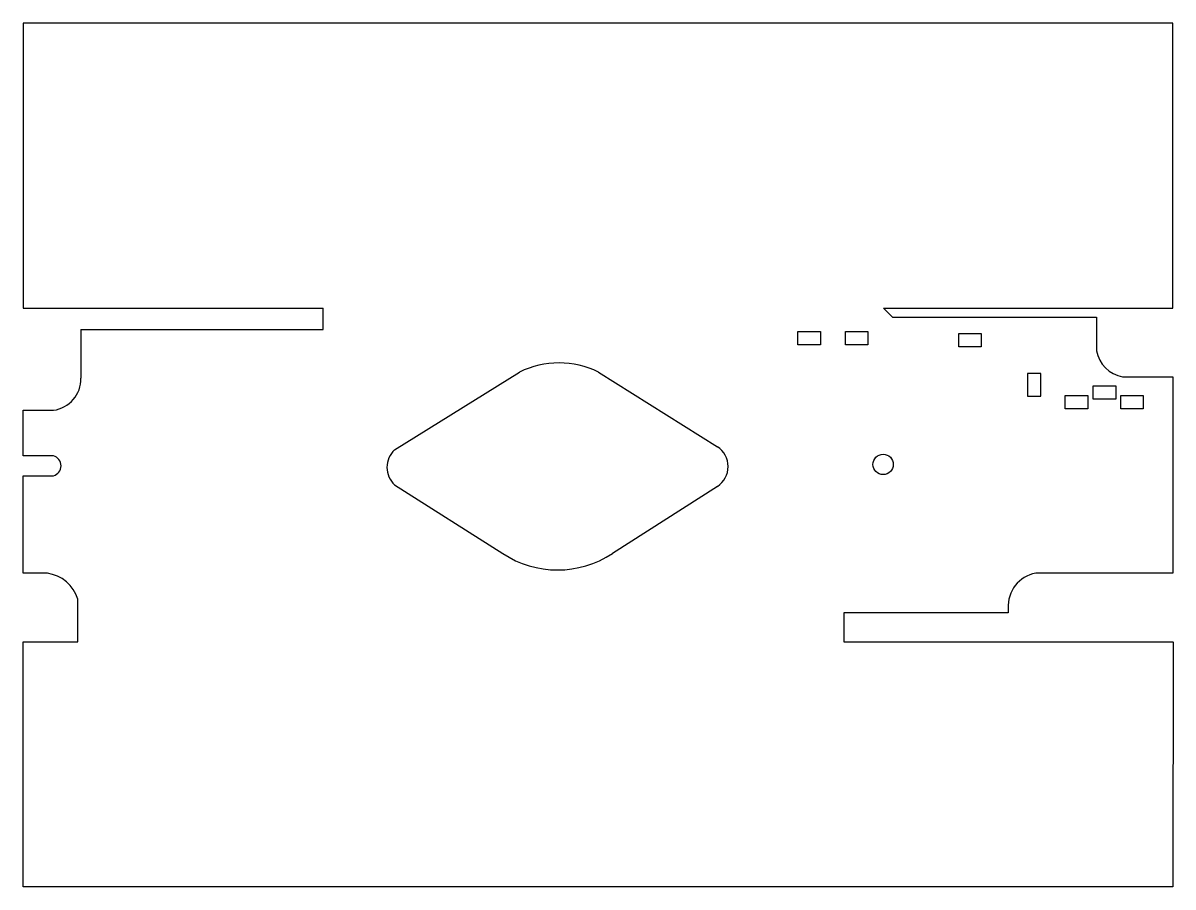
# Model space of a CAD drawing. Extents: x 0 to 95.9, y -20.4 to 51.6.
import ezdxf

# ---------------------------------------------------------------- set-up
doc = ezdxf.new("R2010")
doc.units = 0
doc.layers.add('BLACK', color=7, linetype='CONTINUOUS')

msp = doc.modelspace()

# ---------------------------------------------------------------- linework, layer by layer
at = {"layer": 'BLACK', "linetype": 'CONTINUOUS'}
for p, q in [((-0.002401, 51.6), (-0.002401, 27.8428)), ((95.882599, 51.6), (-0.002401, 51.6)), ((95.882599, 27.8428), (95.882599, 51.6)), ((0, 27.8428), (25.016599, 27.8428)), ((25.016599, 26.0648), (25.016599, 27.8428)), ((71.752599, 27.8428), (72.514599, 27.0808)), ((71.752599, 27.8428), (95.882599, 27.8428)), ((72.514599, 27.0808), (89.532599, 27.0808)), ((89.532599, 27.0808), (89.532599, 24.2868)), ((4.823599, 26.0648), (4.823599, 22.0008)), ((4.823599, 26.0648), (25.016599, 26.0648)), ((64.615199, 25.887), (66.494799, 25.887)), ((64.615199, 24.7694), (64.615199, 25.887)), ((66.494799, 25.887), (66.494799, 24.7694)), ((68.577599, 25.887), (70.457199, 25.887)), ((68.577599, 24.7694), (68.577599, 25.887)), ((70.457199, 25.887), (70.457199, 24.7694)), ((78.026399, 25.7346), (79.905999, 25.7346)), ((78.026399, 24.617), (78.026399, 25.7346)), ((79.905999, 25.7346), (79.905999, 24.617)), ((66.494799, 24.7694), (64.615199, 24.7694)), ((70.457199, 24.7694), (68.577599, 24.7694)), ((79.905999, 24.617), (78.026399, 24.617)), ((30.985599, 16.0318), (41.399599, 22.5088)), ((48.003599, 22.5088), (57.909599, 16.2858)), ((84.884399, 22.3818), (83.766799, 22.3818)), ((83.766799, 22.3818), (83.766799, 20.5022)), ((84.884399, 20.5022), (84.884399, 22.3818)), ((91.691599, 22.1278), (95.882599, 22.1278)), ((95.882599, 22.1278), (95.882599, 5.7448)), ((89.253199, 21.3658), (91.132799, 21.3658)), ((89.253199, 20.2482), (89.253199, 21.3658)), ((91.132799, 21.3658), (91.132799, 20.2482)), ((83.766799, 20.5022), (84.884399, 20.5022)), ((86.916399, 20.553), (88.795999, 20.553)), ((86.916399, 19.4354), (86.916399, 20.553)), ((88.795999, 20.553), (88.795999, 19.4354)), ((91.132799, 20.2482), (89.253199, 20.2482)), ((91.539199, 20.553), (93.418799, 20.553)), ((91.539199, 19.4354), (91.539199, 20.553)), ((93.418799, 20.553), (93.418799, 19.4354)), ((-0.002401, 19.3338), (2.537599, 19.3338)), ((-0.002401, 15.5238), (-0.002401, 19.3338)), ((88.795999, 19.4354), (86.916399, 19.4354)), ((93.418799, 19.4354), (91.539199, 19.4354)), ((2.537599, 15.5238), (-0.002401, 15.5238)), ((-0.002401, 13.8728), (2.537599, 13.8728)), ((-0.002401, 5.7448), (-0.002401, 13.8728)), ((30.985599, 13.1108), (40.002599, 7.3958)), ((57.909599, 12.9838), (49.146599, 7.3958)), ((2.029599, 5.7448), (-0.002401, 5.7448)), ((95.882599, 5.7448), (84.452599, 5.7448)), ((4.569599, 0.0298), (4.569599, 3.5858)), ((68.450599, 2.4428), (68.450599, 0.0298)), ((82.166599, 2.4428), (68.450599, 2.4428)), ((82.166599, 2.8238), (82.166599, 2.4428)), ((-0.002401, 0.0298), (4.569599, 0.0298)), ((-0.002401, -20.4), (-0.002401, 0.0298)), ((68.450599, 0.0298), (95.9, 0.0298)), ((95.900025, 0.029309), (95.882599, -20.4)), ((95.882599, -20.4), (-0.002401, -20.4))]:
    msp.add_line(p, q, dxfattribs=at)
at = {"layer": 'BLACK'}
msp.add_circle((71.727199, 14.8126), 0.85, dxfattribs=at)
for centre, radius, start, end in [((92.1136, 24.7088), 2.615272, -170.71416387, -99.28586128), ((44.701599, 15.735469), 7.535331, 64.01075864, 115.98923452), ((2.201929, 21.934731), 2.622502, -82.64619054, 1.44361181), ((2.318524, 14.6983), 0.854075, -75.13718406, 75.13718406), ((32.347674, 14.5713), 1.997075, -226.99713135, -133.00286865), ((56.82103, 14.6348), 1.977569, -56.60157028, 56.60155433), ((44.574599, 14.292232), 8.274295, -123.54244813, -56.45755187), ((1.616814, 2.685553), 3.08697, 16.95544924, 82.31547643), ((84.9385, 3.0095), 2.778114, -259.92700396, -176.16726888)]:
    msp.add_arc(centre, radius, start, end, dxfattribs=at)

doc.saveas('drawing.dxf')
